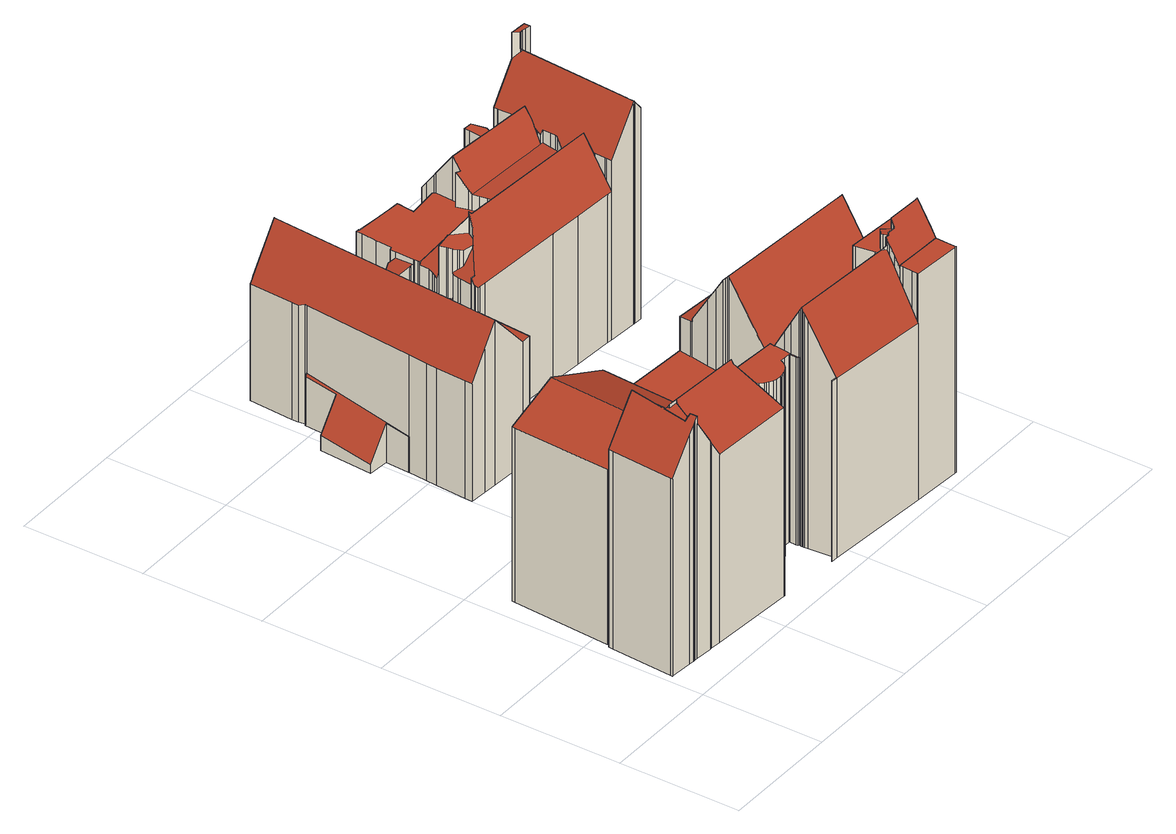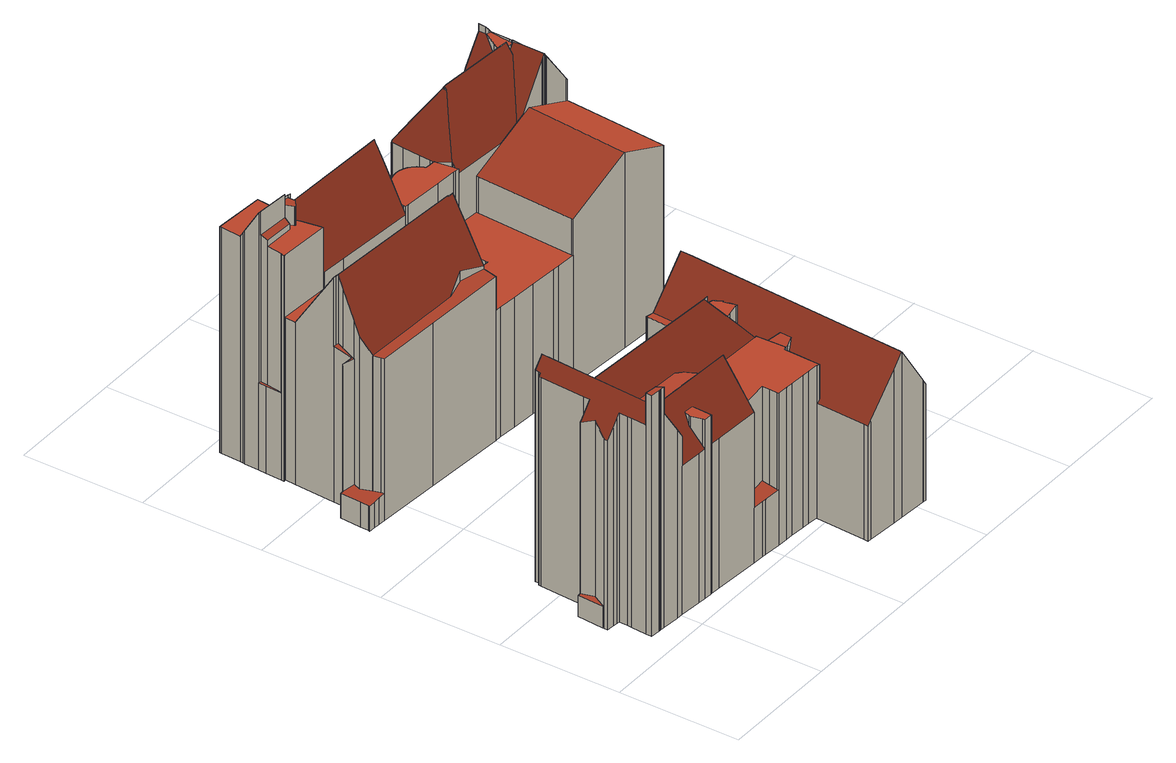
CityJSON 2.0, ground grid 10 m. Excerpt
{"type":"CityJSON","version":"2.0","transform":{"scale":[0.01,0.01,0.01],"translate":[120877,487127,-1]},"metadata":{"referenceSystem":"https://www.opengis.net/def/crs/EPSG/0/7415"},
"CityObjects":{
"building1":{"type":"Building","attributes":{"dak_type":"slanted","data_area":132.57,"data_coverage":0.832,"geconstateerd":false,"gid":17598173,"h_dak_50p":18.1,"h_dak_70p":18.84,"h_dak_max":20.71,"h_dak_min":7.08,"h_maaiveld":-0.118,"kas_warenhuis":false,"lod11_replace":false,"ondergronds_type":"above ground","oorspronkelijkbouwjaar":1905,"pw_actueel":"yes","pw_bron":"ahn3","reconstructie_methode":"tudelft3d-geoflow","reconstruction_skipped":false,"rmse_lod12":1.97,"rmse_lod13":1.6,"rmse_lod22":0.291,"rn":1,"status":"Pand in gebruik","t_run":488.48,"val3dity_codes_lod12":"[]","val3dity_codes_lod13":"[]","val3dity_codes_lod22":"[]"},"children":["building1-1"]},
"building1-1":{"type":"BuildingPart","parents":["building1"],"geometry":[{"type":"Solid","lod":"2.2","boundaries":[[[[0,1,2,3,4,5,6,7,8,9,10,11,12,13,14,15,16,17,18,19,20,21,22,23,24,25,26,27,28,29,30,31,32,33,34,35,36,37,38,39,40,41,42,43,44,45,46,47,48,49,50,51,52,53,54,55,56,57,58,59,60,61,62,63,64,65,66,67,68,69,70,71,72,73,74,75,76,77,78,79,80,81,82,83,84,85,86,87,88,89]],[[90,10,9,91]],[[92,93,94]],[[95,37,36,96]],[[97,26,25,98]],[[99,27,26,97]],[[100,24,23,101]],[[101,23,22,102]],[[103,21,20,104]],[[104,20,19,105]],[[105,19,18,106]],[[107,16,15,108]],[[109,8,7,110]],[[111,112,113]],[[114,63,62,112,111]],[[115,28,27,99]],[[116,61,60,117]],[[118,43,42,119]],[[98,25,24,100]],[[110,7,6,120]],[[121,4,3,122]],[[123,122,3,2,124]],[[125,38,37,95]],[[126,66,65,127]],[[128,129,130]],[[131,132,67,66,126]],[[108,15,14,133]],[[134,13,12,135]],[[136,1,0,137]],[[138,85,84,139]],[[140,86,85,138]],[[141,79,78,142,143]],[[144,5,4,121]],[[139,84,83,145]],[[124,2,1,136]],[[146,147,148,149]],[[133,14,13,134]],[[150,89,88,151]],[[152,153,154,155]],[[156,74,73,157]],[[158,159,157,160]],[[161,48,47,162]],[[163,58,57,164]],[[162,47,46,165]],[[93,92,130]],[[166,59,58,163]],[[167,55,54,168]],[[169,170,171]],[[172,35,34,173]],[[164,57,56,174]],[[175,44,43,118,176]],[[177,170,169,178,179]],[[174,56,55,167]],[[180,181,32,31,182]],[[145,83,82,183]],[[184,185,186,187]],[[168,54,53,188]],[[189,190,191,192]],[[192,191,193,194]],[[195,196,153,152]],[[194,193,197,196,195]],[[198,199,159,158]],[[200,75,74,156]],[[201,202,190,189]],[[203,71,70,204,205]],[[205,204,206,207]],[[179,178,208,209]],[[210,211,212]],[[213,214,215,216]],[[187,186,217,218]],[[219,220,221,222,223]],[[224,225,226]],[[227,228,229,230]],[[231,232,233]],[[232,231,234,235]],[[236,237,238,239]],[[240,241,239,242]],[[242,239,238,147,146]],[[220,243,199,198,244]],[[244,198,245,246]],[[96,36,35,172]],[[247,51,50,248]],[[188,53,52,249]],[[117,60,59,166]],[[112,62,61,116]],[[209,208,185,184]],[[250,183,82,81,251]],[[207,206,237,236]],[[204,70,69,252]],[[253,254,255,256]],[[257,258,230,259]],[[251,81,80,260]],[[260,80,79,141]],[[261,76,75,200,262]],[[263,264,265,266]],[[264,263,267]],[[268,269,122,123]],[[270,271,272]],[[151,88,87,273]],[[137,0,89,150]],[[274,275,113]],[[120,6,5,144]],[[102,22,21,103]],[[276,277,278]],[[106,18,17,279]],[[279,17,16,107]],[[135,12,11,280]],[[91,9,8,109]],[[249,52,51,247]],[[281,282,283]],[[271,270,225,224]],[[284,40,39,285]],[[285,39,38,125]],[[262,200,243,220,219]],[[286,72,71,203]],[[129,287,212]],[[288,289,183,250]],[[218,217,214,213]],[[216,215,287,129,128]],[[267,290,211,210]],[[291,30,29,292]],[[293,294,181,180]],[[282,281,171]],[[266,265,283]],[[295,41,40,284]],[[252,69,68,296]],[[297,298,275,274]],[[294,293,299]],[[127,65,64,300]],[[300,64,63,114]],[[301,302,298,297]],[[302,301,299]],[[303,33,32,181]],[[304,305,241,240]],[[119,42,41,295]],[[306,49,48,161]],[[307,45,44,175]],[[165,46,45,307]],[[176,118,170,177]],[[290,267,308]],[[173,34,33,303]],[[292,29,28,115]],[[182,31,30,291]],[[309,310,311]],[[310,309,233]],[[312,313,314,315]],[[155,154,235,316]],[[316,235,234,313,312]],[[317,318,258,257]],[[319,77,76,261]],[[143,142,318,317]],[[142,78,77,319]],[[160,157,73,72,286]],[[256,255,289,288]],[[259,230,229,254,253]],[[315,314,228,227]],[[248,50,49,306]],[[280,11,10,90]],[[273,87,86,140]],[[320,321,197,193]],[[322,323,202,201]],[[149,148,321,320]],[[222,221,324,325,326]],[[246,245,324,221]],[[223,222,323,322]],[[326,325,327,328]],[[328,327,305,304]],[[296,68,67,132]],[[277,276,132,131]],[[329,330,269,268]],[[330,329,278]],[[210,212,287,215,214,217,186,185,208,178,169,171,281,283,265,264,267]],[[123,124,136,137,311,310,233,232,235,154,153,196,197,321,148,147,238,237,206,204,252,296,132,276,278,329,268]],[[239,241,305,327,325,324,245,198,158,160,286,203,205,207,236]],[[164,94,93,130,129,212,211,290,308,331,332,333,334,117,166,163]],[[243,200,156,157,159,199]],[[188,249,247,248,306,161,162,165,307,175,176,177,179,209,184,187,218,213,216,128,130,92,94,164,174,167,168]],[[335,336,337,282,171,170,118,119,295,284]],[[224,338,266,283,282,337,336,335,284,285,339,340,341,272,271]],[[111,113,275,298,302,299,293,180,182,291,292,115,99,97,98,100,101,102,103,104,105,106,279,107,108,133,134,135,280,90,91,109,110,120,144,121,122,269,330,278,277,131,126,127,300,114]],[[332,331,308,267,263,266,338,224,226,342,343,344,345,297,274,113,112,116,117,334,333]],[[270,272,341,340,339,285,125,95,96,172,173,303,181,294,299,301,297,345,344,343,342,226,225]],[[190,202,323,222,326,328,304,240,242,146,149,320,193,191]],[[309,311,137,150,151,273,140,138,139,145,183,289,255,254,229,228,314,313,234,231,233]],[[256,288,250,251,260,141,143,317,257,259,253]],[[194,195,152,155,316,312,315,227,230,258,318,142,319,261,262,219,223,322,201,189,192]],[[246,221,220,244]]]],"semantics":{"surfaces":[{"type":"GroundSurface"},{"type":"WallSurface","on_footprint_edge":true},{"type":"WallSurface","on_footprint_edge":false},{"type":"RoofSurface"}],"values":[[0,1,2,1,1,1,1,1,1,1,1,1,1,2,1,1,1,1,1,1,1,1,1,1,2,1,1,1,1,1,1,1,1,1,1,2,1,1,2,1,2,1,1,1,2,1,1,2,1,1,1,2,1,1,1,2,1,2,2,2,2,2,1,2,1,2,2,2,2,2,2,2,2,2,2,2,2,2,2,2,1,1,1,1,1,2,1,2,1,2,2,1,1,1,2,2,2,2,1,1,2,1,1,2,1,1,1,1,1,2,2,1,1,2,1,2,2,2,2,2,1,2,2,2,1,1,2,2,1,1,2,2,1,2,1,1,1,1,2,2,1,1,1,2,2,2,2,2,2,1,2,1,1,2,2,2,1,1,1,2,2,2,2,2,2,2,2,1,2,2,2,3,3,3,3,3,3,3,3,3,3,3,3,3,3,3,3]]}}]},
"building2":{"type":"Building","attributes":{"dak_type":"slanted","data_area":224.18,"data_coverage":0.897,"geconstateerd":false,"gid":17597511,"h_dak_50p":15.07,"h_dak_70p":15.88,"h_dak_max":18.97,"h_dak_min":2.11,"h_maaiveld":0.057,"kas_warenhuis":false,"lod11_replace":false,"ondergronds_type":"above ground","oorspronkelijkbouwjaar":1005,"pw_actueel":"yes","pw_bron":"ahn3","reconstructie_methode":"tudelft3d-geoflow","reconstruction_skipped":false,"rmse_lod12":2.66,"rmse_lod13":3.44,"rmse_lod22":0.297,"rn":1,"status":"Pand in gebruik","t_run":385.33,"val3dity_codes_lod12":"[]","val3dity_codes_lod13":"[]","val3dity_codes_lod22":"[]"},"children":["building2-1"]},
"building2-1":{"type":"BuildingPart","parents":["building2"],"geometry":[{"type":"Solid","lod":"2.2","boundaries":[[[[346,347,348,349,350,351,352,353,354,355,356,357,358,359,360,361,362,363,364,365,366,367,368,369,370,371,372,373,374,375,376,377,378,379,380,381,382,383,384,385,386,387,388,389,390,391,392,393,394,395,396,397,398,399,400]],[[401,352,351,402,403]],[[404,375,374,405]],[[406,407,408,409]],[[410,409,408,411,412]],[[413,371,370,414]],[[415,372,371,413]],[[416,400,399,417]],[[418,356,355,419]],[[420,386,385,421]],[[419,355,354,422]],[[423,380,379,424]],[[425,387,386,420]],[[426,347,346,427]],[[428,357,356,418]],[[429,394,393,430]],[[422,354,353,431]],[[431,353,352,401]],[[432,361,360,433]],[[434,358,357,428]],[[435,433,360,359,436]],[[405,374,373,437]],[[437,373,372,415]],[[436,359,358,434]],[[438,439,433,435]],[[440,362,361,432]],[[441,381,380,423]],[[417,399,398,442]],[[442,398,397,443]],[[444,364,363,445]],[[421,385,384,446]],[[430,393,392,447]],[[448,366,365,449]],[[447,392,391,450]],[[451,452,368,367,453]],[[454,396,395,455]],[[456,457,455,458]],[[443,397,396,454]],[[445,363,362,440]],[[459,388,387,425]],[[460,390,389,461]],[[461,389,388,459]],[[446,384,383,462]],[[449,365,364,444]],[[463,464,465,466]],[[467,468,457,456]],[[458,455,395,394,429]],[[469,348,347,426]],[[470,350,349,471]],[[471,349,348,469]],[[427,346,400,416]],[[472,473,409,410]],[[412,411,474,475]],[[475,474,476,477]],[[407,376,375,404]],[[478,479,480,481]],[[482,483,473,472]],[[484,485,483,482]],[[486,487,485,484]],[[424,379,378,487,486]],[[450,391,390,460]],[[488,489,490,468,467]],[[491,492,489,488]],[[466,465,490,489]],[[492,491,493]],[[494,377,376,407,406]],[[403,402,495,496]],[[402,351,350,470]],[[497,382,381,441]],[[462,383,382,497]],[[477,476,479,478]],[[481,480,452,451]],[[498,369,368,452]],[[414,370,369,498]],[[487,378,377,494]],[[496,495,439,438]],[[499,448,464,463]],[[453,367,366,448,499]],[[436,434,428,418,419,422,431,401,500,501]],[[445,440,432,433,439,495,402,470,471,469,426,427,416,417,442,443,454,455,457,468,490,465,464,448,449,444]],[[403,496,438,435,436,501,500,401]],[[460,502,503,504,505,424,486,484,482,450]],[[462,497,441,423,424,505,504,503,502,460,461,459,425,420,421,446]],[[414,498,452,480,479,476,474,411,408,407,404,405,437,415,413]],[[477,506,507,508,493,491,488,467,456,458,429,430,447,450,482,472,410,412,475]],[[487,494,406,409,473,483,485]],[[453,499,463,466,489,492,493,508,507,506,477,478,481,451]]]],"semantics":{"surfaces":[{"type":"GroundSurface"},{"type":"WallSurface","on_footprint_edge":true},{"type":"WallSurface","on_footprint_edge":false},{"type":"RoofSurface"}],"values":[[0,1,1,2,2,1,1,1,1,1,1,1,1,1,1,1,1,1,1,1,1,1,1,1,2,1,1,1,1,1,1,1,1,1,1,1,2,1,1,1,1,1,1,1,2,2,1,1,1,1,1,2,2,2,1,2,2,2,2,1,1,2,2,2,2,1,2,1,1,1,2,2,1,1,1,2,2,1,3,3,3,3,3,3,3,3,3]]}}]},
"building3":{"type":"Building","attributes":{"dak_type":"slanted","data_area":269.65,"data_coverage":0.831,"geconstateerd":false,"gid":17598532,"h_dak_50p":14.29,"h_dak_70p":15.62,"h_dak_max":22,"h_dak_min":2.66,"h_maaiveld":0.9,"kas_warenhuis":false,"lod11_replace":false,"ondergronds_type":"above ground","oorspronkelijkbouwjaar":1905,"pw_actueel":"yes","pw_bron":"ahn3","reconstructie_methode":"tudelft3d-geoflow","reconstruction_skipped":false,"rmse_lod12":2.62,"rmse_lod13":2.63,"rmse_lod22":0.707,"rn":1,"status":"Pand in gebruik","t_run":697.75,"val3dity_codes_lod12":"[]","val3dity_codes_lod13":"[]","val3dity_codes_lod22":"[]"},"children":["building3-1"]},
"building3-1":{"type":"BuildingPart","parents":["building3"],"geometry":[{"type":"Solid","lod":"2.2","boundaries":[[[[509,510,511,512,513,514,515,516,517,518,519,520,521,522,523,524,525,526,527,528,529,530,531,532,533,534,535,536,537,538,539,540,541,542,543,544,545,546,547,548,549,550,551,552,553,554,555,556,557,558,559,560,561,562,563,564,565,566,567,568,569,570,571,572,573,574,575,576,577,578,579,580,581,582,583,584,585,586,587,588,589]],[[590,591,592]],[[593,526,525,594]],[[595,563,562,596]],[[597,598,555,554,599]],[[600,527,526,593]],[[601,528,527,600]],[[602,541,540,603]],[[604,538,537,605]],[[606,573,572,607]],[[608,582,581,609]],[[610,576,575,611]],[[596,562,561,612]],[[613,517,516,614]],[[615,616,523,522,617]],[[618,619,620,621]],[[622,565,564,623]],[[624,625,626,627]],[[628,530,529,629]],[[630,531,530,628,631]],[[632,535,534,633]],[[629,529,528,601]],[[634,635,598,597]],[[636,557,556,637]],[[638,639,640]],[[641,642,643]],[[644,520,519,645]],[[645,519,518,646]],[[647,521,520,644]],[[617,522,521,647]],[[594,525,524,648]],[[648,524,523,616]],[[649,650,651,652]],[[653,513,512,654]],[[655,656,657]],[[658,515,514,659]],[[660,661,662,663,664]],[[661,559,558,665]],[[646,518,517,613]],[[614,516,515,658]],[[666,667,668]],[[669,670,671,672]],[[673,674,675]],[[676,677,678,679]],[[680,551,550,681]],[[672,671,587,586,682]],[[683,684,670,669]],[[685,686,684,683]],[[687,588,587,671]],[[686,685,668]],[[688,689,690,691]],[[692,693,694,695]],[[695,694,696,697]],[[682,586,585,698]],[[698,585,584,699]],[[700,580,579,701]],[[699,584,583,702]],[[702,583,582,608]],[[703,704,693,692]],[[705,549,548,706]],[[707,708,706,709]],[[599,554,553,710,711]],[[712,552,551,680,713]],[[714,715,716,717]],[[612,561,560,718]],[[637,556,555,598]],[[718,560,559,661,660]],[[719,720,721,722]],[[723,724,725,726]],[[727,728,708,707]],[[713,680,729,730]],[[730,729,731,732]],[[733,734,639,638]],[[735,736,737,738]],[[738,737,739]],[[740,654,512,511,741]],[[742,536,535,632]],[[605,537,536,742]],[[741,511,510,743]],[[744,509,589,745]],[[746,747,748,749]],[[750,751,752,753]],[[754,755,756,757]],[[758,759,635,634]],[[711,710,734,733]],[[710,553,552,712]],[[715,714,675]],[[663,662,760,761]],[[762,763,764,765]],[[765,764,766,767,768]],[[769,636,770,771]],[[772,773,739]],[[664,663,619,618]],[[631,628,616,615]],[[774,775,776,777]],[[778,779,780]],[[781,782,780]],[[783,784,785,786,787]],[[788,789,790]],[[791,792,793]],[[794,795,796,797]],[[753,752,798,799]],[[799,798,800,655]],[[801,802,803,804]],[[805,806,807,808]],[[777,776,806,805]],[[633,534,533,809]],[[745,589,588,687]],[[809,533,532,810]],[[591,590,811]],[[812,813,751,750]],[[814,544,543,815]],[[816,817,736,735]],[[642,641,720,719]],[[818,819,820,821]],[[621,620,822,823]],[[823,822,623,824]],[[824,623,564,563,595]],[[761,760,825]],[[826,568,567,827]],[[828,566,565,622]],[[829,570,569,830]],[[831,832,571,570,829]],[[659,514,513,653]],[[833,834,835,836]],[[836,835,837,838]],[[839,840,841]],[[838,837,840,839]],[[810,532,531,630]],[[667,666,792,791]],[[842,843,789,788]],[[691,690,843,842]],[[808,807,834,833]],[[844,845,779,778]],[[804,803,782,781]],[[846,674,673,802,801]],[[674,846,847]],[[681,550,549,705]],[[848,849,689,688]],[[607,572,571,832]],[[821,820,832,831]],[[656,655,800,795,794]],[[797,796,654,740]],[[850,851,852,677,676]],[[611,575,574,819,818]],[[853,577,576,610]],[[743,510,509,744]],[[854,855,856]],[[855,854,759,758]],[[771,770,773,772]],[[665,558,557,636,769]],[[830,569,568,826]],[[857,858,775,774]],[[858,859,625,624]],[[732,731,859,858,857]],[[757,756,811]],[[860,861,704,703]],[[861,860,862]],[[817,816,863]],[[864,542,541,602]],[[865,866,867,868]],[[869,870,871,872]],[[873,874,784,783]],[[875,876,874,873]],[[767,766,755,754]],[[768,767,785,784]],[[717,716,876,875]],[[877,878,747,746]],[[652,651,879,880,881]],[[881,880,878,877]],[[882,883,884]],[[677,852,885,886]],[[886,885,883,882]],[[722,721,887,678]],[[679,678,887,870,869]],[[697,696,849,848]],[[888,547,546,889]],[[787,786,650,649]],[[866,890,891,892]],[[872,871,890,866,865]],[[868,867,893]],[[894,895,851,850]],[[726,725,895,894]],[[603,540,539,896]],[[896,539,538,604]],[[609,581,580,700]],[[897,578,577,853]],[[898,899,724,723]],[[815,543,542,864,900]],[[900,864,899,898]],[[901,545,544,814]],[[889,546,545,901]],[[709,706,548,547,888]],[[880,879,813,812]],[[627,626,728,727]],[[749,748,845,844]],[[892,891,763,762]],[[701,579,578,897]],[[819,574,573,606]],[[827,567,566,828]],[[664,618,621,823,824,595,596,612,718,660]],[[616,628,629,601,600,593,594,648]],[[701,897,853,610,611,818,821,831,829,830,826,827,828,622,623,822,620,619,663,761,825,902,903,904,698,699,702,608,609,700]],[[630,631,615,617,647,644,645,646,613,905,906,907,908,605,742,632,633,809,810]],[[743,744,745,687,671,670,684,686,668,667,847,846,801,804,781,780,779,909,910,657,656,794,797,740,741]],[[855,758,634,597,599,711,733,638,640,856]],[[759,854,856,640,639,734,710,712,713,730,732,857,774,911,912,913,914,915,735,738,739,773,770,636,637,598,635]],[[861,862,863,816,735,915,914,913,912,911,774,777,805,808,833,916,917,918,919,693,704]],[[747,878,880,812,750,753,799,655,657,910,909,779,845,748]],[[881,877,746,749,844,778,780,782,803,802,673,675,714,717,875,873,783,787,649,652]],[[722,678,677,886,882,884,643,642,719]],[[849,696,694,693,919,918,917,916,833,836,838,839,841,790,789,843,690,689]],[[920,893,715,675,674,847,667,791,793,842,788,790,841,840,837,921]],[[892,762,765,768,784,874,876,716,715,893,867,866]],[[756,755,766,764,763,891,890,871,870,887,721,720,641,643,884,883,885,852,851,895,725,724,899,864,602,603,896,604,605,908,907,906,905,613,614,922,592,591,811]],[[728,626,625,859,731,729,680,681,705,706,708]],[[695,697,848,688,691,842,793,792,666,668,685,683,669,672,682,698,904,903,902,825,760,662,661,665,769,771,772,739,737,736,817,863,862,860,703,692]],[[813,879,651,650,786,785,767,754,757,811,590,592,922,614,658,659,653,654,796,795,800,798,752,751]],[[627,727,707,709,888,889,901,814,815,900,898,723,726,894,850,676,679,869,872,865,868,893,920,921,837,835,834,807,806,776,775,858,624]],[[819,606,607,832,820]]]],"semantics":{"surfaces":[{"type":"GroundSurface"},{"type":"WallSurface","on_footprint_edge":false},{"type":"WallSurface","on_footprint_edge":true},{"type":"RoofSurface"}],"values":[[0,1,2,2,2,2,2,2,2,2,2,2,2,2,2,1,2,1,2,2,2,2,1,2,1,1,2,2,2,2,2,2,1,2,1,2,1,2,2,2,1,1,1,1,2,2,1,1,2,1,1,1,1,2,2,2,2,2,1,2,1,2,2,1,2,2,2,1,1,1,1,1,1,1,1,2,2,2,2,2,1,1,1,1,1,2,1,1,1,1,1,1,1,1,1,1,1,1,1,1,1,1,1,1,1,1,2,2,2,1,1,2,1,1,1,1,1,2,1,2,2,2,2,2,1,1,1,1,2,1,1,1,1,1,1,1,1,2,1,2,1,1,1,1,2,2,2,1,1,1,2,2,1,1,1,1,1,1,1,2,1,1,1,1,1,1,1,1,1,1,1,1,1,1,1,1,2,1,1,1,1,1,1,2,2,2,2,1,2,1,2,2,2,1,1,1,1,2,2,2,3,3,3,3,3,3,3,3,3,3,3,3,3,3,3,3,3,3,3,3]]}}]}
},
"vertices":[
[1861,459,88],[1862,468,88],[1862,473,88],[1863,481,88],[1854,481,88],[1853,497,88],[1857,557,88],[1847,558,88],[1803,561,88],[1766,564,88],[1750,535,88],[1740,522,88],[1737,518,88],[1729,509,88],[1704,488,88],[1675,472,88],[1660,466,88],[1655,465,88],[1628,458,88],[1606,456,88],[1595,455,88],[1562,459,88],[1530,469,88],[1501,484,88],[1488,494,88],[1475,504,88],[1453,529,88],[1435,557,88],[1434,560,88],[1429,572,88],[1423,588,88],[1384,591,88],[1333,594,88],[1330,559,88],[1323,461,88],[1313,320,88],[1306,222,88],[1306,215,88],[1302,215,88],[1297,216,88],[589,262,88],[502,268,88],[482,269,88],[340,279,88],[320,280,88],[307,281,88],[300,281,88],[296,282,88],[259,284,88],[71,297,88],[68,297,88],[69,312,88],[102,822,88],[105,860,88],[122,859,88],[335,845,88],[349,844,88],[361,843,88],[373,843,88],[385,842,88],[659,824,88],[754,817,88],[1307,781,88],[1341,779,88],[1366,777,88],[1537,766,88],[1861,744,88],[1890,742,88],[2578,697,88],[2790,683,88],[2801,682,88],[3226,654,88],[3231,654,88],[3230,627,88],[3222,497,88],[3218,429,88],[3212,310,88],[3211,295,88],[3209,268,88],[3200,107,88],[3199,90,88],[3181,91,88],[2779,118,88],[1882,177,88],[1831,180,88],[1831,184,88],[1882,181,88],[1861,409,88],[1859,437,88],[1859,442,88],[1750,535,1664],[1766,564,1664],[360,828,2111],[360,828,2109],[361,840,2111],[1306,215,1658],[1306,222,1658],[1453,529,1663],[1475,504,1664],[1435,557,1663],[1488,494,1664],[1501,484,1664],[1530,469,1664],[1562,459,1664],[1595,455,1664],[1606,456,1664],[1628,458,1664],[1660,466,1664],[1675,472,1664],[1803,561,1664],[1847,558,1664],[1307,781,1662],[1307,781,1622],[1311,756,1662],[1341,779,1662],[1434,560,1663],[754,817,1617],[659,824,1617],[340,279,2066],[482,269,1839],[1857,557,1664],[1854,481,1665],[1863,481,1665],[1863,481,2057],[1862,473,2071],[1302,215,1665],[1861,744,1663],[1537,766,1662],[334,560,2096],[334,560,2082],[338,639,2096],[1890,742,1663],[1890,742,1593],[1704,488,1664],[1729,509,1664],[1737,518,1664],[1862,468,2079],[1861,459,2096],[1831,184,1608],[1831,180,1600],[1882,181,1606],[3200,107,1986],[3209,268,1981],[3209,268,1982],[1853,497,1664],[1882,177,1598],[2837,452,2152],[2837,452,2003],[2841,423,2054],[2841,423,2156],[1859,442,2066],[1859,437,2057],[2840,406,2165],[2840,406,2084],[2806,408,2084],[2806,408,2164],[3222,497,818],[3230,627,818],[3222,627,1984],[3222,627,818],[3230,627,1984],[259,284,2014],[296,282,2066],[373,843,2091],[361,843,2111],[300,281,2070],[385,842,2073],[335,845,2074],[122,859,1775],[342,339,2067],[342,339,2068],[343,342,2067],[1313,320,1658],[1323,461,1657],[349,844,2094],[320,280,2099],[340,279,2127],[342,339,2125],[323,349,2067],[323,349,2098],[1333,594,1663],[1333,594,1656],[1384,591,1663],[2779,118,1569],[307,357,2074],[307,357,2067],[326,525,2069],[326,525,2087],[105,860,1752],[2914,414,2188],[2914,414,2158],[2912,410,2158],[2912,410,2180],[2844,414,2157],[2844,414,2179],[2843,411,2174],[2843,411,2075],[2844,414,2070],[3203,497,1984],[3203,497,818],[3218,429,817],[2916,418,2195],[2916,418,2157],[3226,654,1984],[2801,682,1601],[2801,682,1988],[2804,662,1637],[2804,662,1988],[311,355,2067],[311,355,2080],[351,559,2070],[351,559,2054],[341,559,2070],[328,547,2088],[328,547,2070],[334,553,2070],[334,553,2096],[328,542,2070],[328,542,2088],[3193,431,2247],[3193,431,2047],[2926,447,2048],[2926,447,2154],[2926,447,2243],[1062,494,2104],[1062,494,2075],[1063,512,2075],[2799,330,2036],[2799,330,1947],[2794,284,1866],[2794,284,1960],[2776,404,2076],[2776,404,2093],[2751,410,2085],[2805,397,2066],[2805,397,2103],[2827,512,1987],[2827,512,1897],[2834,472,1967],[2834,472,1987],[2886,510,2145],[2886,510,1987],[2834,472,2150],[3193,431,818],[3203,497,2033],[2953,507,1986],[2953,507,2034],[69,312,1746],[68,297,1746],[102,822,1752],[2779,118,1986],[3181,91,1986],[2790,683,1601],[2791,251,1983],[2791,251,1807],[2785,177,1674],[2785,177,1985],[3023,275,1982],[3023,275,1972],[2794,284,1982],[3199,90,1986],[3212,310,2050],[3218,429,2248],[382,539,2099],[382,539,2070],[454,534,2071],[454,534,2100],[382,557,2070],[1870,551,1932],[1870,551,1664],[1061,485,2075],[1061,485,2089],[1061,476,2075],[1861,409,2007],[1313,739,1689],[1313,739,1662],[1887,720,1633],[1887,720,1663],[1886,703,1663],[1655,465,1664],[1740,522,1664],[410,457,2069],[410,457,1968],[445,517,2070],[589,262,1668],[1297,216,1673],[3231,654,1984],[334,560,2070],[2780,127,1986],[2780,127,1585],[382,557,2003],[1423,588,1663],[1429,572,1663],[1330,614,1663],[1330,614,1662],[502,268,1806],[2578,697,1599],[1314,732,1700],[1314,732,1662],[1330,618,1663],[1366,777,1662],[1330,624,1664],[1330,624,1663],[1330,559,1656],[2889,512,2145],[2889,512,1987],[71,297,1750],[307,281,2081],[381,592,2014],[2749,411,2086],[2749,411,2085],[2676,415,2086],[2804,393,2141],[2804,393,2060],[2803,379,2033],[2803,379,2116],[2805,397,2147],[3206,268,1982],[3206,268,1981],[3211,295,2027],[2842,418,2157],[2842,418,2062],[2927,445,2240],[2927,445,2154],[2926,447,1986],[2894,503,1987],[2894,503,2146],[2890,510,1987],[2890,510,2145],[1876,609,1831],[1876,609,1664],[532,718,1798],[610,783,1687],[621,792,1672],[629,798,1660],[575,277,1690],[552,303,1730],[478,383,1853],[1044,495,2104],[1289,224,1686],[1197,326,1843],[1116,416,1981],[1076,524,2056],[1108,552,2007],[1187,621,1889],[1247,674,1800],
[1550,962,106],[1538,789,106],[1537,766,106],[1366,777,106],[1352,778,106],[1113,794,106],[532,832,106],[123,859,106],[105,860,106],[106,871,106],[159,1679,106],[161,1708,106],[164,1708,106],[597,1680,106],[1164,1642,106],[1323,1632,106],[1380,1628,106],[1610,1613,106],[1810,1599,106],[1967,1589,106],[2015,1586,106],[2713,1540,106],[3242,1505,106],[3304,1501,106],[3362,1497,106],[3410,1494,106],[3409,1484,106],[3404,1410,106],[3393,1239,106],[3372,1241,106],[3368,1241,106],[3270,1247,106],[3260,1089,106],[3238,750,106],[3232,666,106],[3231,654,106],[2668,691,106],[1985,736,106],[1980,736,106],[1970,737,106],[1972,764,106],[1981,763,106],[1985,763,106],[1985,809,106],[1987,840,106],[2010,1172,106],[1999,1173,106],[2000,1176,106],[1980,1178,106],[1953,1179,106],[1644,1200,106],[1605,1202,106],[1576,1204,106],[1566,1205,106],[1565,1188,106],[532,832,1755],[1113,794,1192],[1113,794,1497],[3372,1241,317],[3393,1239,314],[3368,1241,1382],[3368,1241,317],[3269,1268,328],[3269,1268,1382],[3269,1268,1706],[3288,1327,326],[3288,1327,1609],[3410,1494,314],[3362,1497,319],[3409,1484,314],[1565,1188,1194],[1566,1205,1194],[159,1679,1571],[106,871,1579],[1972,764,1479],[1970,737,1479],[105,860,1579],[3232,666,1467],[3238,750,1467],[1981,763,1479],[1538,789,1193],[1550,962,1194],[161,1708,1570],[1980,1178,1987],[2000,1176,1987],[123,859,1586],[1323,1632,1195],[1164,1642,1195],[164,1708,1572],[1164,1642,1498],[597,1680,1750],[3404,1410,314],[1164,1630,1498],[1164,1630,1195],[1380,1628,1195],[3231,654,1467],[1576,1204,1194],[1605,1202,1194],[1810,1599,1196],[1610,1613,1195],[1980,736,1479],[1999,1173,1992],[2015,1586,1196],[1967,1589,1196],[2010,1172,1992],[3242,1505,1461],[3242,1505,332],[2713,1540,1470],[1644,1200,1194],[1953,1179,1195],[1963,1245,1881],[1963,1245,1195],[1953,1179,1987],[1985,763,1479],[1987,840,1479],[1985,809,1479],[1985,736,1479],[2014,1580,1483],[2014,1580,1196],[2000,1488,1196],[2000,1488,1491],[1975,1324,1754],[1975,1324,1195],[1537,766,1193],[1352,778,1193],[1366,777,1193],[3229,1148,1900],[3229,1148,1402],[3264,1418,329],[3264,1418,1468],[3262,1418,330],[3262,1418,1469],[3264,1421,1468],[3264,1421,330],[3250,1474,331],[3250,1474,1464],[3211,1092,1991],[3211,1092,1412],[3231,1091,1991],[3231,1091,1411],[3260,1089,1991],[3260,1089,1410],[1998,1472,1517],[1998,1472,1493],[1998,1472,1196],[2211,1420,1577],[2211,1420,1492],[2391,1467,1484],[3270,1247,1385],[1115,813,1192],[1115,813,1497],[2668,691,1472],[3304,1501,326],[2015,1586,1482],[533,847,1755],[595,1658,1750],[2515,802,1474],[2649,792,1472],[2828,780,1471],[3220,751,1467],[2838,1442,1476],[2689,1450,1479],[2560,1457,1481],
[2391,2909,190],[1633,2959,190],[1580,2962,190],[1560,2964,190],[1554,2964,190],[1524,2514,190],[1524,2507,190],[1452,2512,190],[1143,2532,190],[1028,2540,190],[889,2549,190],[893,2608,190],[909,2857,190],[915,2950,190],[929,3104,190],[926,3104,190],[939,3304,190],[769,3316,190],[798,3755,190],[968,3743,190],[986,4013,190],[1000,4012,190],[1001,4025,190],[990,4077,190],[994,4133,190],[1018,4499,190],[1038,4497,190],[1047,4497,190],[1281,4481,190],[1368,4476,190],[1623,4459,190],[1653,4457,190],[1650,4420,190],[1623,4009,190],[1623,4002,190],[1709,3996,190],[1770,3992,190],[1894,3984,190],[1950,3980,190],[2042,3974,190],[2181,3965,190],[2220,3962,190],[2310,3956,190],[2697,3931,190],[2780,3925,190],[2792,3925,190],[2854,3921,190],[2925,3916,190],[3104,3904,190],[3162,3900,190],[3305,3891,190],[3342,3888,190],[3353,3888,190],[3362,3887,190],[3441,3882,190],[3438,3830,190],[3430,3706,190],[3428,3672,190],[3423,3598,190],[3446,3596,190],[3490,3593,190],[3551,3589,190],[3549,3558,190],[3548,3546,190],[3534,3328,190],[3510,3330,190],[3473,3332,190],[3429,3335,190],[3406,3336,190],[3403,3286,190],[3378,2905,190],[3377,2890,190],[3359,2891,190],[3358,2874,190],[3355,2845,190],[3290,2849,190],[3282,2850,190],[3274,2850,190],[3037,2866,190],[2994,2869,190],[2658,2891,190],[1492,3115,1228],[1492,3115,1229],[1487,3037,1228],[769,3316,262],[939,3304,515],[3441,3882,2211],[3362,3887,2212],[2854,3921,1691],[2854,3921,1445],[2792,3925,1691],[798,3755,317],[968,3743,570],[1650,4420,1158],[1653,4457,1158],[1368,4476,1482],[1281,4481,1582],[3534,3328,368],[3548,3546,371],[3358,2874,1966],[3359,2891,1965],[3429,3335,1915],[3473,3332,1857],[3353,3888,2212],[1143,2532,1576],[1452,2512,1224],[929,3104,1178],[929,3104,494],[915,2950,1174],[3349,3841,2216],[3349,3841,2063],[3359,3840,2050],[3359,3840,2216],[3430,3706,1946],[3438,3830,1947],[2292,3854,1459],[2292,3854,663],[2030,3830,670],[2030,3830,1462],[1000,4012,624],[986,4013,603],[1001,4025,1192],[1000,4012,1192],[1038,4497,1200],[1018,4499,1168],[2857,3905,1691],[2857,3905,1467],[3104,3904,1441],[2925,3916,1444],[2776,3879,1690],[2776,3879,1512],[2766,3754,1687],[1517,3508,1234],[1517,3508,1418],[1363,3519,1409],[893,2608,1176],[889,2549,1176],[1028,2540,1394],[909,2857,1175],[926,3104,490],[1573,3224,1661],[1573,3224,1238],[1581,3190,1239],[1581,3190,1660],[1554,2964,1236],[1560,2964,1237],[1547,3011,1452],[1547,3011,1506],[1584,3009,1506],[1524,2507,1233],[1524,2514,1233],[3305,3891,2212],[3305,3891,1992],[3338,3843,2046],[3338,3843,2077],[3338,3843,2216],[3162,3900,1776],[3053,3114,1693],[3053,3114,1821],[3048,3032,1693],[3040,2912,1694],[3040,2912,1505],[3037,2866,1433],[3037,2866,1694],[1803,3209,1659],[1803,3209,1800],[1708,3308,1660],[1553,3651,1466],[1553,3651,1419],[1555,3505,1420],[1555,3505,1463],[2310,3956,652],[2220,3962,653],[3274,2850,2049],[3041,2925,1694],[3041,2925,1525],[3046,3010,1693],[3046,3010,1659],[2994,2869,1433],[3068,3344,1691],[3068,3344,1569],[3033,3288,1563],[3033,3288,1645],[3052,3475,1655],[3052,3475,1584],[3076,3473,1583],[3076,3473,1691],[3072,3407,1576],[3072,3407,1691],[3282,2850,2062],[3290,2849,2051],[3377,2890,1942],[3378,2905,1942],[3355,2845,1967],[3065,3507,1671],[3065,3507,1629],[2181,3965,654],[2042,3974,655],[2041,3962,1465],[2041,3962,656],[2042,3974,1465],[2780,3925,1447],[2780,3925,1691],[2697,3931,1448],[2310,3956,1454],[1701,3315,1660],[1701,3315,1650],[1675,3310,1611],[1675,3310,1660],[3342,3888,2212],[1519,3507,1418],[1519,3507,1231],[1532,3507,1217],[1532,3507,1419],[1596,3959,1471],[1596,3959,1181],[1590,3841,1179],[1590,3841,1469],[2035,3895,1463],[2035,3895,664],[2309,3919,656],[2309,3919,1507],[2307,3855,663],[2307,3855,1596],[2779,3916,1691],[2779,3916,1460],[3097,3639,1812],[3097,3639,1705],[3098,3669,1704],[3098,3669,1770],[3099,3719,1700],[1560,2964,1433],[1580,2962,1433],[1047,4497,1214],[1633,2959,1433],[2391,2909,1433],[2658,2891,1433],[1596,3144,1660],[1596,3144,1506],[1611,3119,1530],[1611,3119,1660],[1559,3130,1455],[1559,3130,1236],[1557,3110,1236],[1557,3110,1454],[1528,3261,1233],[1528,3261,1201],[1499,3144,1224],[1499,3144,1229],[2874,3815,1689],[2874,3815,1590],[3339,3841,2047],[3339,3841,2076],[1546,3334,1420],[1546,3334,1186],[1542,3318,1189],[1542,3318,1414],[1534,3287,1196],[1534,3287,1233],[1534,3287,1401],[3104,3904,1689],[3103,3873,1484],[3103,3873,1691],[3103,3864,1691],[3103,3864,1497],[2303,3690,1827],[2303,3690,1455],[2301,3621,1454],[2301,3621,1733],[1699,3099,1660],[1699,3099,1659],[1700,3100,1660],[1710,3108,1673],[1710,3108,1660],[1556,3290,1661],[1556,3290,1434],[1556,3290,1236],[1569,3237,1238],[1569,3237,1661],[2979,3291,1564],[2979,3291,1563],[2967,3292,1563],[3057,3185,1715],[3057,3185,1692],[3058,3200,1692],[1544,2980,1456],[1544,2980,1235],[1545,2978,1235],[1545,2978,1454],[1547,3014,1235],[1547,3014,1453],[1547,3011,1235],[1795,3196,1820],[1795,3196,1659],[1763,3150,1659],[1763,3150,1744],[2250,3631,1743],[2250,3631,1455],[2276,3542,1452],[2276,3542,1622],[994,4133,1170],[990,4077,1170],[1493,3119,1229],[1563,3175,1456],[1563,3175,1237],[1709,3996,1470],[1623,4002,1472],[3095,3581,1733],[3095,3581,1709],[3510,3330,1809],[3510,3330,370],[3484,3437,374],[3484,3437,1852],[3388,3836,2012],[3388,3836,2216],[3438,3830,2216],[3348,3827,2063],[3446,3596,1916],[3423,3598,1946],[3428,3672,1946],[3551,3589,1780],[3490,3593,1858],[3549,3558,1779],[3549,3558,371],[2283,3516,1587],[2283,3516,1452],[2297,3465,1450],[2297,3465,1582],[2313,3411,1449],[2313,3411,1575],[2323,3376,1572],[2323,3376,1500],[2365,3329,1566],[3011,3254,1616],[3011,3254,1559],[1692,3100,1660],[1692,3100,1649],[1803,3209,1840],[1817,3195,1820],[3069,3360,1691],[3069,3360,1571],[1553,3695,1466],[1553,3695,1208],[1553,3651,1204],[3406,3336,1944],[2876,3805,1605],[2876,3805,1689],[2851,3748,1687],[2307,3831,1630],[2307,3831,1458],[2307,3831,665],[3080,3545,1690],[3080,3545,1682],[3081,3551,1690],[3084,3554,1695],[1623,4009,1155],[1555,3451,1462],[1555,3451,1436],[1569,3451,1457],[1569,3451,1461],[1555,3492,1462],[1555,3492,1189],[1555,3468,1187],[1555,3468,1462],[1572,3293,1661],[1572,3293,1458],[1575,3293,1661],[1575,3293,1462],[1589,3156,1660],[1589,3156,1495],[1573,3184,1238],[1573,3184,1468],[1573,3184,1660],[1475,3660,1415],[1475,3660,1294],[1370,3613,1409],[1529,3654,1232],[1529,3654,1418],[1555,3505,1191],[1950,3980,1466],[1894,3984,1467],[1555,3451,1186],[1556,3374,1178],[1556,3374,1435],[1572,3450,1461],[1582,3708,1466],[1582,3708,1176],[1623,4459,1192],[3403,3286,1944],[1599,4011,1472],[1599,4011,1183],[1623,4009,1472],[1770,3992,1469],[3286,2910,2062],[3285,2896,2062],[3284,2882,2062],[1150,2635,1576],[1175,2980,1577],[1250,4039,1580],[1280,4468,1582],[1618,3036,1551],[1588,3012,1511],[2525,3676,1823],[2758,3661,1819],[2768,3660,1818],[2811,3657,1818],[2906,3651,1816],[2760,3490,1585],[2935,3481,1584],[2972,3479,1584],[3004,3477,1584],[1695,3444,1459],[2290,3412,1450],[1453,2518,1224]
]}
